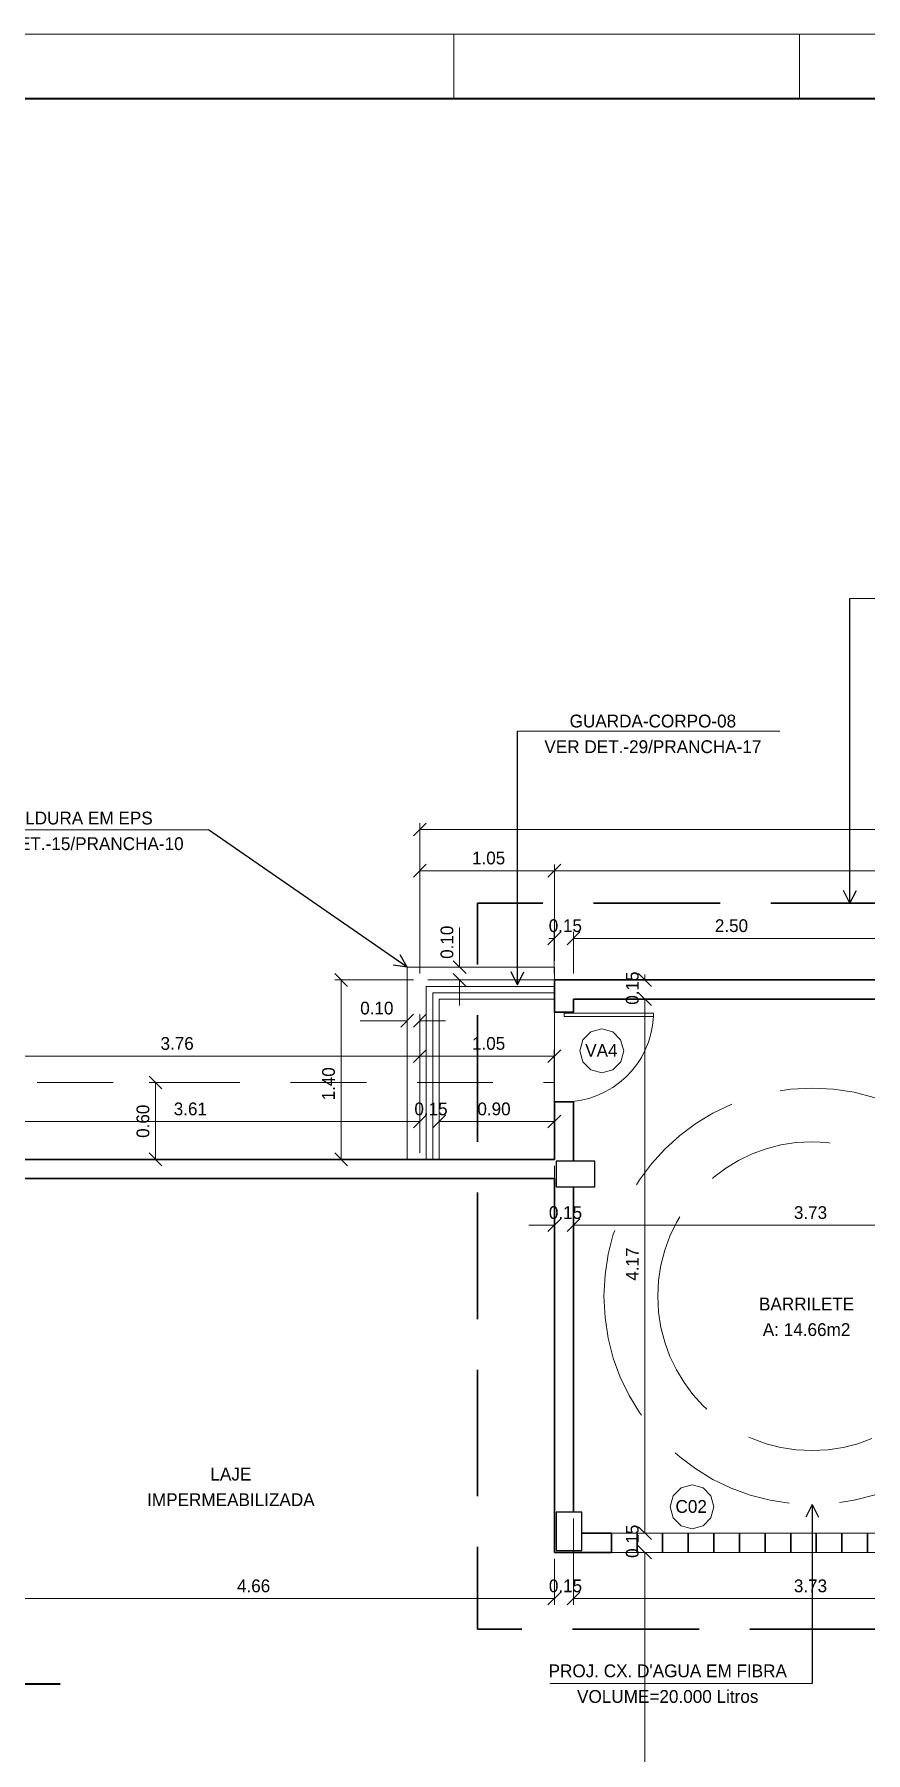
# Model space of a CAD drawing. Header units: metres. Extents: x 3.9 to 63.3, y 8 to 50.1.
# Drawn here: x 11.12 to 17.62, y 36.66 to 50.07 of the extents above; entities that cross this region are included whole.
import ezdxf
from ezdxf.enums import TextEntityAlignment as Align

# ---------------------------------------------------------------- set-up
doc = ezdxf.new("R2010")
doc.units = ezdxf.units.M
doc.header["$MEASUREMENT"] = 0
for name, pattern in [('DGN Style 2', [0.988287, 0.592972, -0.395315]), ('DGN Style 3', [1.383601, 0.988287, -0.395315]), ('DGN Style 4', [1.582247, 0.790629, -0.395315, 0.000988287, -0.395315])]:
    doc.linetypes.add(name, pattern=pattern)
doc.layers.get('Defpoints').update_dxf_attribs({"lineweight": 0})
for name, color, linetype, lineweight in [('$1$23B - Cotas Aux 2', 7, 'Continuous', 0), ('00-EDIFICACOES TÉRREO', 7, 'Continuous', 0), ('CORNIJAS_VAR NA PLANTA PTIPO 1', 7, 'Continuous', 0), ('Level 1', 7, 'Continuous', 0), ('Level 12', 7, 'Continuous', 0), ('Level 25-1', 7, 'Continuous', 0), ('Level 27-1', 7, 'Continuous', 0), ('Level 3', 7, 'Continuous', 0), ('Level 39', 7, 'Continuous', 0), ('Level 50', 7, 'Continuous', 0), ('Level 60-1', 7, 'Continuous', 0), ('Level 62-1', 7, 'Continuous', 0), ('Level 63', 7, 'Continuous', 0)]:
    doc.layers.add(name, color=color, linetype=linetype, lineweight=lineweight)
doc.layers.add('6', color=6, linetype='Continuous')
doc.styles.add('Style-INTL_ENGINEERING', font='INTL_ENGINEERING.shx')
doc.dimstyles.get("Standard").update_dxf_attribs({"dimtxt": 0.18, "dimasz": 0.18, "dimexe": 0.18, "dimexo": 0.0625, "dimgap": 0.09, "dimtad": 0, "dimtih": 1, "dimtoh": 1, "dimdec": 4, "dimzin": 1, "dimdsep": 46, "dimtxsty": 'Standard', "dimcen": 0, "dimadec": 0, "dimazin": 0, "dimtfac": 1, "dimtdec": 4, "dimtofl": 0, "dimtmove": 0, "dimatfit": 3, "dimfxl": 0, "dimtolj": 1, "dimtzin": 1, "dimarcsym": 0})

# ---------------------------------------------------------------- blocks, each defined once
blk = doc.blocks.new('*U85')
at = {"layer": '00-EDIFICACOES TÉRREO', "color": 4, "linetype": 'Continuous', "lineweight": 0, "flags": 128}
blk.add_lwpolyline([(0.00342, 0), (0.00294, 0.00172), (0.00172, 0.00296), (0, 0.00342), (-0.00171, 0.00296), (-0.00296, 0.00172), (-0.00341, 0), (-0.00294, -0.00171), (-0.00172, -0.00295), (-0.00001, -0.00341), (0.00173, -0.00294), (0.00295, -0.00171)], close=True, dxfattribs=at)
at = {"layer": '00-EDIFICACOES TÉRREO', "color": 4, "linetype": 'Continuous', "lineweight": 0, "style": 'Style-INTL_ENGINEERING'}
blk.add_text('C02', height=0.001999, rotation=359.9999, dxfattribs=at).set_placement((-0.00259, -0.00093))
blk = doc.blocks.new('*D464')
at = {"layer": 'Defpoints', "color": 2, "linetype": 'Continuous', "lineweight": 0}
for p, q in [((10.475, 41.534), (10.574, 41.634)), ((10.525, 41.339), (10.525, 41.633)), ((10.525, 41.584), (14.135, 41.584)), ((14.184, 41.634), (14.085, 41.534)), ((14.135, 41.339), (14.135, 41.633))]:
    blk.add_line(p, q, dxfattribs=at)
at = {"layer": 'Defpoints'}
for p in [(12.33, 41.584), (14.135, 41.584), (10.525, 41.289), (14.135, 41.289)]:
    blk.add_point(p, dxfattribs=at)
at = {"layer": 'Defpoints', "color": 2, "linetype": 'Continuous', "lineweight": 0, "style": 'Style-INTL_ENGINEERING'}
blk.add_text('3.61', height=0.0995, dxfattribs=at).set_placement((12.213, 41.683), align=Align.MIDDLE_LEFT)
blk = doc.blocks.new('_Oblique')
at = {"color": 0, "linetype": 'ByBlock', "lineweight": -2}
blk.add_line((0.5, 0.5), (-0.5, -0.5), dxfattribs=at)
blk = doc.blocks.new('*D465')
at = {"layer": 'Defpoints', "color": 2, "linetype": 'Continuous', "lineweight": 0}
for p, q in [((14.184, 41.634), (14.085, 41.534)), ((14.092, 41.584), (14.135, 41.584)), ((14.135, 41.339), (14.135, 41.633)), ((14.235, 41.534), (14.334, 41.634)), ((14.285, 41.339), (14.285, 41.633)), ((14.484, 41.584), (14.285, 41.584))]:
    blk.add_line(p, q, dxfattribs=at)
at = {"layer": 'Defpoints'}
for p in [(14.21, 41.584), (14.285, 41.584), (14.135, 41.289), (14.285, 41.289)]:
    blk.add_point(p, dxfattribs=at)
at = {"layer": 'Defpoints', "color": 2, "linetype": 'Continuous', "lineweight": 0, "style": 'Style-INTL_ENGINEERING'}
blk.add_text('0.15', height=0.0995, dxfattribs=at).set_placement((14.092, 41.683), align=Align.MIDDLE_LEFT)
blk = doc.blocks.new('*D466')
at = {"layer": 'Defpoints', "color": 2, "linetype": 'Continuous', "lineweight": 0}
for p, q in [((14.235, 41.534), (14.334, 41.634)), ((14.285, 41.339), (14.285, 41.633)), ((14.285, 41.584), (15.184, 41.584)), ((15.234, 41.634), (15.135, 41.534)), ((15.184, 41.339), (15.184, 41.633))]:
    blk.add_line(p, q, dxfattribs=at)
at = {"layer": 'Defpoints'}
for p in [(14.734, 41.584), (15.184, 41.584), (14.285, 41.289), (15.184, 41.289)]:
    blk.add_point(p, dxfattribs=at)
at = {"layer": 'Defpoints', "color": 2, "linetype": 'Continuous', "lineweight": 0, "style": 'Style-INTL_ENGINEERING'}
blk.add_text('0.90', height=0.0995, dxfattribs=at).set_placement((14.584, 41.683), align=Align.MIDDLE_LEFT)
blk = doc.blocks.new('*D467')
at = {"layer": 'Defpoints', "color": 2, "linetype": 'Continuous', "lineweight": 0}
for p, q in [((13.471, 42.739), (13.57, 42.639)), ((14.085, 42.689), (13.471, 42.689)), ((13.52, 42.689), (13.52, 41.289)), ((13.57, 41.239), (13.471, 41.339)), ((13.985, 41.289), (13.471, 41.289))]:
    blk.add_line(p, q, dxfattribs=at)
at = {"layer": 'Defpoints'}
for p in [(14.135, 42.689), (13.52, 41.867), (13.52, 41.289), (14.035, 41.289)]:
    blk.add_point(p, dxfattribs=at)
at = {"layer": 'Defpoints', "color": 2, "linetype": 'Continuous', "lineweight": 0, "style": 'Style-INTL_ENGINEERING'}
blk.add_text('1.40', height=0.0995, rotation=90, dxfattribs=at).set_placement((13.421, 41.749), align=Align.MIDDLE_LEFT)
blk = doc.blocks.new('*D468')
at = {"layer": 'Defpoints', "color": 2, "linetype": 'Continuous', "lineweight": 0}
for p, q in [((14.084, 42.421), (13.985, 42.321)), ((14.035, 42.089), (14.035, 42.421)), ((14.085, 42.321), (14.184, 42.421)), ((14.135, 42.324), (14.135, 42.421)), ((13.669, 42.371), (14.035, 42.371)), ((14.334, 42.371), (14.135, 42.371))]:
    blk.add_line(p, q, dxfattribs=at)
at = {"layer": 'Defpoints'}
for p in [(13.791, 42.371), (14.035, 42.371), (14.135, 42.275), (14.035, 42.039)]:
    blk.add_point(p, dxfattribs=at)
at = {"layer": 'Defpoints', "color": 2, "linetype": 'Continuous', "lineweight": 0, "style": 'Style-INTL_ENGINEERING'}
blk.add_text('0.10', height=0.0995, dxfattribs=at).set_placement((13.669, 42.47), align=Align.MIDDLE_LEFT)
blk = doc.blocks.new('*D469')
at = {"layer": 'Defpoints', "color": 2, "linetype": 'Continuous', "lineweight": 0}
for p, q in [((12.021, 41.939), (12.121, 41.839)), ((12.43, 41.889), (12.022, 41.889)), ((12.071, 41.289), (12.071, 41.889)), ((12.071, 41.457), (12.071, 41.289)), ((12.121, 41.239), (12.021, 41.339)), ((12.161, 41.289), (12.022, 41.289))]:
    blk.add_line(p, q, dxfattribs=at)
at = {"layer": 'Defpoints'}
for p in [(12.48, 41.889), (12.071, 41.61), (12.071, 41.289), (12.21, 41.289)]:
    blk.add_point(p, dxfattribs=at)
at = {"layer": 'Defpoints', "color": 2, "linetype": 'Continuous', "lineweight": 0, "style": 'Style-INTL_ENGINEERING'}
blk.add_text('0.60', height=0.0995, rotation=90, dxfattribs=at).set_placement((11.972, 41.457), align=Align.MIDDLE_LEFT)
blk = doc.blocks.new('*D471')
at = {"layer": 'Defpoints', "color": 2, "linetype": 'Continuous', "lineweight": 0}
for p, q in [((14.085, 42.045), (14.184, 42.145)), ((14.135, 42.039), (14.135, 42.144)), ((15.234, 42.145), (15.135, 42.045)), ((15.184, 41.339), (15.184, 42.144)), ((14.135, 42.095), (15.184, 42.095))]:
    blk.add_line(p, q, dxfattribs=at)
at = {"layer": 'Defpoints'}
for p in [(14.135, 41.989), (14.659, 42.095), (15.184, 42.095), (15.184, 41.289)]:
    blk.add_point(p, dxfattribs=at)
at = {"layer": 'Defpoints', "color": 2, "linetype": 'Continuous', "lineweight": 0, "style": 'Style-INTL_ENGINEERING'}
blk.add_text('1.05', height=0.0995, dxfattribs=at).set_placement((14.542, 42.194), align=Align.MIDDLE_LEFT)
blk = doc.blocks.new('*D470')
at = {"layer": 'Defpoints', "color": 2, "linetype": 'Continuous', "lineweight": 0}
for p, q in [((10.325, 42.045), (10.424, 42.145)), ((10.375, 41.339), (10.375, 42.144)), ((14.184, 42.145), (14.085, 42.045)), ((14.135, 42.039), (14.135, 42.144)), ((10.375, 42.095), (14.135, 42.095))]:
    blk.add_line(p, q, dxfattribs=at)
at = {"layer": 'Defpoints'}
for p in [(12.255, 42.095), (14.135, 42.095), (14.135, 41.989), (10.375, 41.289)]:
    blk.add_point(p, dxfattribs=at)
at = {"layer": 'Defpoints', "color": 2, "linetype": 'Continuous', "lineweight": 0, "style": 'Style-INTL_ENGINEERING'}
blk.add_text('3.76', height=0.0995, dxfattribs=at).set_placement((12.11, 42.194), align=Align.MIDDLE_LEFT)
blk = doc.blocks.new('*D473')
at = {"layer": 'Defpoints', "color": 2, "linetype": 'Continuous', "lineweight": 0}
for p, q in [((15.384, 42.539), (15.942, 42.539)), ((15.842, 42.589), (15.942, 42.489)), ((15.892, 42.539), (15.892, 38.372)), ((15.679, 38.372), (15.942, 38.372)), ((15.942, 38.322), (15.842, 38.421))]:
    blk.add_line(p, q, dxfattribs=at)
at = {"layer": 'Defpoints'}
for p in [(15.335, 42.539), (15.892, 40.455), (15.63, 38.372), (15.892, 38.372)]:
    blk.add_point(p, dxfattribs=at)
at = {"layer": 'Defpoints', "color": 2, "linetype": 'Continuous', "lineweight": 0, "style": 'Style-INTL_ENGINEERING'}
blk.add_text('4.17', height=0.0995, rotation=90, dxfattribs=at).set_placement((15.793, 40.342), align=Align.MIDDLE_LEFT)
blk = doc.blocks.new('*D474')
at = {"layer": 'Defpoints', "color": 2, "linetype": 'Continuous', "lineweight": 0}
for p, q in [((15.679, 38.372), (15.942, 38.372)), ((15.942, 38.322), (15.842, 38.421)), ((15.892, 38.415), (15.892, 38.372)), ((15.679, 38.222), (15.942, 38.222)), ((15.842, 38.271), (15.942, 38.172)), ((15.892, 38.022), (15.892, 38.222))]:
    blk.add_line(p, q, dxfattribs=at)
at = {"layer": 'Defpoints'}
for p in [(15.63, 38.372), (15.63, 38.222), (15.892, 38.297), (15.892, 38.222)]:
    blk.add_point(p, dxfattribs=at)
at = {"layer": 'Defpoints', "color": 2, "linetype": 'Continuous', "lineweight": 0, "style": 'Style-INTL_ENGINEERING'}
blk.add_text('0.15', height=0.0995, rotation=90, dxfattribs=at).set_placement((15.793, 38.179), align=Align.MIDDLE_LEFT)
blk = doc.blocks.new('*D475')
at = {"layer": 'Defpoints', "color": 2, "linetype": 'Continuous', "lineweight": 0}
for p, q in [((15.679, 38.222), (15.942, 38.222)), ((15.842, 38.271), (15.942, 38.172)), ((15.892, 38.222), (15.892, 34.729)), ((15.942, 34.679), (15.842, 34.779)), ((16.255, 34.729), (15.843, 34.729))]:
    blk.add_line(p, q, dxfattribs=at)
at = {"layer": 'Defpoints'}
for p in [(15.63, 38.222), (15.892, 36.475), (15.892, 34.729), (16.305, 34.729)]:
    blk.add_point(p, dxfattribs=at)
at = {"layer": 'Defpoints', "color": 2, "linetype": 'Continuous', "lineweight": 0, "style": 'Style-INTL_ENGINEERING'}
blk.add_text('3.49', height=0.0995, rotation=90, dxfattribs=at).set_placement((15.793, 36.333), align=Align.MIDDLE_LEFT)
blk = doc.blocks.new('*D472')
at = {"layer": 'Defpoints', "color": 2, "linetype": 'Continuous', "lineweight": 0}
for p, q in [((15.234, 42.689), (15.942, 42.689)), ((15.942, 42.639), (15.842, 42.739)), ((15.892, 42.732), (15.892, 42.689)), ((15.384, 42.539), (15.942, 42.539)), ((15.842, 42.589), (15.942, 42.489)), ((15.892, 42.34), (15.892, 42.539))]:
    blk.add_line(p, q, dxfattribs=at)
at = {"layer": 'Defpoints'}
for p in [(15.185, 42.689), (15.335, 42.539), (15.892, 42.614), (15.892, 42.539)]:
    blk.add_point(p, dxfattribs=at)
at = {"layer": 'Defpoints', "color": 2, "linetype": 'Continuous', "lineweight": 0, "style": 'Style-INTL_ENGINEERING'}
blk.add_text('0.15', height=0.0995, rotation=90, dxfattribs=at).set_placement((15.793, 42.496), align=Align.MIDDLE_LEFT)
blk = doc.blocks.new('*D495')
at = {"layer": 'Defpoints', "color": 2, "linetype": 'Continuous', "lineweight": 0}
for p, q in [((15.335, 41.025), (15.335, 40.725)), ((15.285, 40.725), (15.384, 40.825)), ((19.06, 40.775), (15.335, 40.775)), ((19.109, 40.825), (19.01, 40.725)), ((19.06, 40.171), (19.06, 40.824))]:
    blk.add_line(p, q, dxfattribs=at)
at = {"layer": 'Defpoints'}
for p in [(15.335, 41.075), (15.335, 40.775), (17.197, 40.775), (19.06, 40.122)]:
    blk.add_point(p, dxfattribs=at)
at = {"layer": 'Defpoints', "color": 2, "linetype": 'Continuous', "lineweight": 0, "style": 'Style-INTL_ENGINEERING'}
blk.add_text('3.73', height=0.0995, dxfattribs=at).set_placement((17.055, 40.874), align=Align.MIDDLE_LEFT)
blk = doc.blocks.new('*D496')
at = {"layer": 'Defpoints', "color": 2, "linetype": 'Continuous', "lineweight": 0}
for p, q in [((15.185, 41.24), (15.185, 40.725)), ((15.335, 41.025), (15.335, 40.725)), ((14.985, 40.775), (15.185, 40.775)), ((15.234, 40.825), (15.135, 40.725)), ((15.285, 40.725), (15.384, 40.825)), ((15.377, 40.775), (15.335, 40.775))]:
    blk.add_line(p, q, dxfattribs=at)
at = {"layer": 'Defpoints'}
for p in [(15.185, 41.289), (15.335, 41.075), (15.185, 40.775), (15.26, 40.775)]:
    blk.add_point(p, dxfattribs=at)
at = {"layer": 'Defpoints', "color": 2, "linetype": 'Continuous', "lineweight": 0, "style": 'Style-INTL_ENGINEERING'}
blk.add_text('0.15', height=0.0995, dxfattribs=at).set_placement((15.142, 40.874), align=Align.MIDDLE_LEFT)
blk = doc.blocks.new('*D499')
at = {"layer": 'Defpoints', "color": 2, "linetype": 'Continuous', "lineweight": 0}
for p, q in [((15.285, 42.964), (15.384, 43.064)), ((15.334, 42.739), (15.334, 43.064)), ((17.884, 43.064), (17.785, 42.964)), ((17.835, 42.739), (17.835, 43.064)), ((15.334, 43.014), (17.835, 43.014))]:
    blk.add_line(p, q, dxfattribs=at)
at = {"layer": 'Defpoints'}
for p in [(16.584, 43.014), (17.835, 43.014), (15.334, 42.689), (17.835, 42.689)]:
    blk.add_point(p, dxfattribs=at)
at = {"layer": 'Defpoints', "color": 2, "linetype": 'Continuous', "lineweight": 0, "style": 'Style-INTL_ENGINEERING'}
blk.add_text('2.50', height=0.0995, dxfattribs=at).set_placement((16.438, 43.113), align=Align.MIDDLE_LEFT)
blk = doc.blocks.new('*D498')
at = {"layer": 'Defpoints', "color": 2, "linetype": 'Continuous', "lineweight": 0}
for p, q in [((15.234, 43.064), (15.135, 42.964)), ((15.184, 42.739), (15.184, 43.064)), ((15.285, 42.964), (15.384, 43.064)), ((15.334, 42.739), (15.334, 43.064)), ((15.141, 43.014), (15.184, 43.014)), ((15.534, 43.014), (15.334, 43.014))]:
    blk.add_line(p, q, dxfattribs=at)
at = {"layer": 'Defpoints'}
for p in [(15.259, 43.014), (15.334, 43.014), (15.184, 42.689), (15.334, 42.689)]:
    blk.add_point(p, dxfattribs=at)
at = {"layer": 'Defpoints', "color": 2, "linetype": 'Continuous', "lineweight": 0, "style": 'Style-INTL_ENGINEERING'}
blk.add_text('0.15', height=0.0995, dxfattribs=at).set_placement((15.141, 43.113), align=Align.MIDDLE_LEFT)
blk = doc.blocks.new('*D504')
at = {"layer": 'Defpoints', "color": 2, "linetype": 'Continuous', "lineweight": 0}
for p, q in [((15.135, 43.492), (15.234, 43.592)), ((15.185, 42.839), (15.185, 43.591)), ((23.014, 43.592), (22.915, 43.492)), ((22.965, 42.739), (22.965, 43.591)), ((15.185, 43.542), (22.965, 43.542))]:
    blk.add_line(p, q, dxfattribs=at)
at = {"layer": 'Defpoints'}
for p in [(19.075, 43.542), (22.965, 43.542), (15.185, 42.789), (22.965, 42.689)]:
    blk.add_point(p, dxfattribs=at)
at = {"layer": 'Defpoints', "color": 2, "linetype": 'Continuous', "lineweight": 0, "style": 'Style-INTL_ENGINEERING'}
blk.add_text('7.78', height=0.0995, dxfattribs=at).set_placement((18.933, 43.641), align=Align.MIDDLE_LEFT)
blk = doc.blocks.new('*D503')
at = {"layer": 'Defpoints', "color": 2, "linetype": 'Continuous', "lineweight": 0}
for p, q in [((14.085, 43.492), (14.184, 43.592)), ((14.135, 42.739), (14.135, 43.591)), ((15.234, 43.592), (15.135, 43.492)), ((15.185, 42.839), (15.185, 43.591)), ((14.135, 43.542), (15.185, 43.542))]:
    blk.add_line(p, q, dxfattribs=at)
at = {"layer": 'Defpoints'}
for p in [(14.66, 43.542), (15.185, 43.542), (15.185, 42.789), (14.135, 42.689)]:
    blk.add_point(p, dxfattribs=at)
at = {"layer": 'Defpoints', "color": 2, "linetype": 'Continuous', "lineweight": 0, "style": 'Style-INTL_ENGINEERING'}
blk.add_text('1.05', height=0.0995, dxfattribs=at).set_placement((14.542, 43.641), align=Align.MIDDLE_LEFT)
blk = doc.blocks.new('*D506')
at = {"layer": 'Defpoints', "color": 2, "linetype": 'Continuous', "lineweight": 0}
for p, q in [((14.085, 43.814), (14.184, 43.914)), ((14.135, 42.739), (14.135, 43.913)), ((27.274, 43.864), (14.135, 43.864)), ((27.324, 43.914), (27.224, 43.814)), ((27.274, 43.489), (27.274, 43.913))]:
    blk.add_line(p, q, dxfattribs=at)
at = {"layer": 'Defpoints'}
for p in [(14.135, 43.864), (20.704, 43.864), (27.274, 43.439), (14.135, 42.689)]:
    blk.add_point(p, dxfattribs=at)
at = {"layer": 'Defpoints', "color": 2, "linetype": 'Continuous', "lineweight": 0, "style": 'Style-INTL_ENGINEERING'}
blk.add_text('13.14', height=0.0995, dxfattribs=at).set_placement((20.574, 43.963), align=Align.MIDDLE_LEFT)
blk = doc.blocks.new('*D568')
at = {"layer": 'Defpoints', "color": 2, "linetype": 'Continuous', "lineweight": 0}
for p, q in [((15.335, 38.487), (15.335, 37.812)), ((19.06, 38.322), (19.06, 37.812)), ((15.285, 37.812), (15.384, 37.911)), ((19.06, 37.862), (15.335, 37.862)), ((19.109, 37.911), (19.01, 37.812))]:
    blk.add_line(p, q, dxfattribs=at)
at = {"layer": 'Defpoints'}
for p in [(15.335, 38.537), (19.06, 38.372), (15.335, 37.862), (17.197, 37.862)]:
    blk.add_point(p, dxfattribs=at)
at = {"layer": 'Defpoints', "color": 2, "linetype": 'Continuous', "lineweight": 0, "style": 'Style-INTL_ENGINEERING'}
blk.add_text('3.73', height=0.0995, dxfattribs=at).set_placement((17.055, 37.961), align=Align.MIDDLE_LEFT)
blk = doc.blocks.new('*D569')
at = {"layer": 'Defpoints', "color": 2, "linetype": 'Continuous', "lineweight": 0}
for p, q in [((15.335, 38.487), (15.335, 37.812)), ((15.185, 38.172), (15.185, 37.812)), ((14.985, 37.862), (15.185, 37.862)), ((15.234, 37.911), (15.135, 37.812)), ((15.285, 37.812), (15.384, 37.911)), ((15.377, 37.862), (15.335, 37.862))]:
    blk.add_line(p, q, dxfattribs=at)
at = {"layer": 'Defpoints'}
for p in [(15.335, 38.537), (15.185, 38.222), (15.185, 37.862), (15.26, 37.862)]:
    blk.add_point(p, dxfattribs=at)
at = {"layer": 'Defpoints', "color": 2, "linetype": 'Continuous', "lineweight": 0, "style": 'Style-INTL_ENGINEERING'}
blk.add_text('0.15', height=0.0995, dxfattribs=at).set_placement((15.142, 37.961), align=Align.MIDDLE_LEFT)
blk = doc.blocks.new('*D570')
at = {"layer": 'Defpoints', "color": 2, "linetype": 'Continuous', "lineweight": 0}
for p, q in [((15.185, 38.172), (15.185, 37.812)), ((10.475, 37.812), (10.574, 37.911)), ((10.525, 37.885), (10.525, 37.812)), ((15.185, 37.862), (10.525, 37.862)), ((15.234, 37.911), (15.135, 37.812))]:
    blk.add_line(p, q, dxfattribs=at)
at = {"layer": 'Defpoints'}
for p in [(15.185, 38.222), (10.525, 37.934), (10.525, 37.862), (12.855, 37.862)]:
    blk.add_point(p, dxfattribs=at)
at = {"layer": 'Defpoints', "color": 2, "linetype": 'Continuous', "lineweight": 0, "style": 'Style-INTL_ENGINEERING'}
blk.add_text('4.66', height=0.0995, dxfattribs=at).set_placement((12.707, 37.961), align=Align.MIDDLE_LEFT)
blk = doc.blocks.new('*D609')
at = {"layer": 'Defpoints', "color": 2, "linetype": 'Continuous', "lineweight": 0}
for p, q in [((14.445, 43.098), (14.445, 42.789)), ((14.495, 42.739), (14.395, 42.839)), ((14.745, 42.789), (14.396, 42.789)), ((14.395, 42.739), (14.495, 42.639)), ((14.745, 42.689), (14.396, 42.689)), ((14.445, 42.49), (14.445, 42.689))]:
    blk.add_line(p, q, dxfattribs=at)
at = {"layer": 'Defpoints'}
for p in [(14.445, 42.976), (14.795, 42.789), (14.445, 42.689), (14.795, 42.689)]:
    blk.add_point(p, dxfattribs=at)
at = {"layer": 'Defpoints', "color": 2, "linetype": 'Continuous', "lineweight": 0, "style": 'Style-INTL_ENGINEERING'}
blk.add_text('0.10', height=0.0995, rotation=90, dxfattribs=at).set_placement((14.346, 42.854), align=Align.MIDDLE_LEFT)
blk = doc.blocks.new('TerminatorOpen')
at = {"color": 0, "linetype": 'ByBlock', "lineweight": -2}
for q in [(-1, 0.5), (-1, 0), (-1, -0.5)]:
    blk.add_line((0, 0), q, dxfattribs=at)
blk = doc.blocks.new('*U619')
at = {"layer": 'Level 3', "color": 2, "linetype": 'DGN Style 4', "lineweight": 40}
blk.add_line((-18.914, -0.044), (-22.252, -0.045), dxfattribs=at)
blk = doc.blocks.new('*U654')
at = {"layer": '00-EDIFICACOES TÉRREO', "color": 4, "linetype": 'Continuous', "lineweight": 0, "flags": 128}
blk.add_lwpolyline([(0.00342, 0), (0.00294, 0.00172), (0.00172, 0.00296), (0, 0.00342), (-0.00171, 0.00296), (-0.00296, 0.00172), (-0.00341, 0), (-0.00294, -0.00171), (-0.00172, -0.00295), (-0.00001, -0.00341), (0.00173, -0.00294), (0.00295, -0.00171)], close=True, dxfattribs=at)
at = {"layer": '00-EDIFICACOES TÉRREO', "color": 4, "linetype": 'Continuous', "lineweight": 0, "style": 'Style-INTL_ENGINEERING'}
blk.add_text('VA4', height=0.001999, rotation=359.9999, dxfattribs=at).set_placement((-0.00259, -0.00093))
blk = doc.blocks.new('*U682')
at = {"layer": 'Level 25-1', "color": 7, "linetype": 'Continuous', "lineweight": 30}
for p, q in [((-1.1, 0.075), (-1.1, -0.075)), ((-0.9, 0.075), (-0.9, -0.075)), ((-0.7, 0.075), (-0.7, -0.075)), ((-0.5, 0.075), (-0.5, -0.075)), ((-0.3, 0.075), (-0.3, -0.075)), ((-0.1, 0.075), (-0.1, -0.075)), ((0.1, 0.075), (0.1, -0.075)), ((0.3, 0.075), (0.3, -0.075)), ((0.5, 0.075), (0.5, -0.075)), ((0.7, 0.075), (0.7, -0.075)), ((0.9, 0.075), (0.9, -0.075))]:
    blk.add_line(p, q, dxfattribs=at)
at = {"layer": 'Level 25-1', "color": 7, "linetype": 'Continuous', "lineweight": 13, "flags": 128}
blk.add_lwpolyline([(-1.1, 0.075), (1.1, 0.075), (1.1, -0.075), (-1.1, -0.075)], close=True, dxfattribs=at)
blk = doc.blocks.new('*U681')
at = {"layer": 'Level 25-1', "color": 7, "linetype": 'Continuous', "lineweight": 30}
blk.add_line((1.1, -0.075), (1.1, 0.075), dxfattribs=at)
blk.add_blockref('*U682', (0, 0), dxfattribs=at)
blk = doc.blocks.new('*U683')
at = {"layer": 'Defpoints', "color": 91, "linetype": 'DGN Style 3', "lineweight": 13}
for radius in [1.625, 1.205]:
    blk.add_circle((0, 0), radius, dxfattribs=at)
blk = doc.blocks.new('*U684')
at = {"layer": 'CORNIJAS_VAR NA PLANTA PTIPO 1', "color": 7, "linetype": 'DGN Style 3', "lineweight": 13, "flags": 128}
blk.add_lwpolyline([(-15.315, 4.89), (-16.365, 4.89), (-16.365, 3.49)], dxfattribs=at)
at = {"layer": 'CORNIJAS_VAR NA PLANTA PTIPO 1', "color": 7, "linetype": 'Continuous', "lineweight": 13, "flags": 128}
blk.add_lwpolyline([(-15.315, 4.74), (-16.215, 4.74), (-16.215, 3.49)], dxfattribs=at)
blk.add_lwpolyline([(-15.315, 4.74), (-16.215, 4.74), (-16.215, 3.49)], dxfattribs=at)
at = {"layer": 'Level 50', "color": 190, "linetype": 'Continuous', "lineweight": 13, "flags": 128}
for points in [[(-15.315, 4.84), (-16.315, 4.84), (-16.315, 3.49)], [(-15.315, 4.84), (-16.315, 4.84), (-16.315, 3.49)], [(-15.315, 4.79), (-16.265, 4.79), (-16.265, 3.49)], [(-15.315, 4.79), (-16.265, 4.79), (-16.265, 3.49)]]:
    blk.add_lwpolyline(points, dxfattribs=at)
at = {"layer": 'Level 60-1', "color": 7, "linetype": 'Continuous', "lineweight": 13, "flags": 128}
blk.add_lwpolyline([(-16.465, 3.49), (-16.465, 4.99), (-15.315, 4.99), (-15.315, 4.89)], dxfattribs=at)
at = {"layer": 'Level 62-1', "color": 7, "linetype": 'Continuous', "lineweight": 13, "flags": 128}
blk.add_lwpolyline([(-16.465, 3.49), (-16.465, 4.99), (-15.315, 4.99), (-15.315, 4.89)], dxfattribs=at)

msp = doc.modelspace()

# ---------------------------------------------------------------- linework, layer by layer
at = {"layer": '$1$23B - Cotas Aux 2', "color": 7, "linetype": 'Continuous', "lineweight": 13}
for p, q in [((15.26, 42.429), (15.26, 42.404)), ((15.96, 42.429), (15.26, 42.429)), ((15.26, 42.404), (15.96, 42.404)), ((15.96, 42.404), (15.96, 42.429))]:
    msp.add_line(p, q, dxfattribs=at)
msp.add_ellipse((15.259, 42.434), major_axis=(0.7, 0), ratio=0.993606, start_param=4.712386, end_param=6.239419, dxfattribs=at)
at = {"layer": '6', "linetype": 'Continuous'}
for points in [[(15.2, 41.075), (15.5, 41.075), (15.5, 41.275), (15.2, 41.275), (15.2, 41.075)], [(15.2, 38.237), (15.4, 38.237), (15.4, 38.537), (15.2, 38.537), (15.2, 38.237)]]:
    msp.add_lwpolyline(points, dxfattribs=at)
at = {"layer": 'Level 1', "color": 20, "linetype": 'Continuous', "lineweight": 13}
msp.add_line((15.185, 42.439), (15.185, 41.739), dxfattribs=at)
at = {"layer": 'Level 12', "color": 2, "linetype": 'Continuous', "lineweight": 13}
for p, q in [((19.541, 45.665), (17.493, 45.665)), ((16.944, 44.632), (14.896, 44.632)), ((10.436, 43.862), (12.484, 43.862)), ((17.197, 37.2), (15.149, 37.2))]:
    msp.add_line(p, q, dxfattribs=at)
at = {"layer": 'Level 25-1', "color": 7, "linetype": 'Continuous', "lineweight": 30}
for p, q in [((15.185, 42.439), (15.335, 42.439)), ((15.185, 41.739), (15.335, 41.739)), ((15.63, 38.372), (15.4, 38.372)), ((15.185, 38.222), (15.63, 38.222))]:
    msp.add_line(p, q, dxfattribs=at)
at = {"layer": 'Level 27-1', "color": 7, "linetype": 'DGN Style 3', "lineweight": 30, "flags": 128}
msp.add_lwpolyline([(26.674, 47.325), (34.325, 47.325), (34.325, 42.622), (42.415, 42.622), (42.415, 43.289), (46.415, 43.289), (46.415, 37.622), (14.585, 37.622), (14.585, 43.289), (18.585, 43.289), (18.585, 42.622), (26.674, 42.622)], close=True, dxfattribs=at)
at = {"layer": 'Level 27-1', "color": 7, "linetype": 'DGN Style 2', "lineweight": 13, "flags": 128}
msp.add_lwpolyline([(16.305, 33.979), (9.775, 33.979), (9.775, 41.889), (15.185, 41.889)], dxfattribs=at)
at = {"layer": 'Level 39', "color": 7, "linetype": 'Continuous', "lineweight": 30}
for p, q in [((15.185, 41.139), (15.185, 38.222)), ((15.335, 41.075), (15.335, 38.537))]:
    msp.add_line(p, q, dxfattribs=at)
at = {"layer": 'Level 39', "color": 7, "linetype": 'Continuous', "lineweight": 30, "flags": 128}
for points in [[(15.185, 42.439), (15.185, 42.689), (17.985, 42.689), (17.985, 42.022), (18.26, 42.022)], [(15.335, 42.439), (15.335, 42.539), (17.835, 42.539), (17.835, 41.872), (18.26, 41.872)], [(11.325, 34.579), (10.375, 34.579), (10.375, 41.289), (15.185, 41.289), (15.185, 41.739)], [(15.335, 41.275), (15.335, 41.739)], [(11.325, 34.729), (10.525, 34.729), (10.525, 41.139), (15.185, 41.139)]]:
    msp.add_lwpolyline(points, dxfattribs=at)
at = {"layer": 'Level 63', "color": 131, "linetype": 'Continuous', "lineweight": 0}
for p, q in [((14.399, 50.069), (14.399, 49.569)), ((17.099, 50.069), (17.099, 49.569))]:
    msp.add_line(p, q, dxfattribs=at)
at = {"layer": 'Level 63', "color": 131, "linetype": 'Continuous', "lineweight": 40}
msp.add_line((5.149, 49.569), (62.85, 49.569), dxfattribs=at)
at = {"layer": 'Level 63', "color": 131, "linetype": 'Continuous', "lineweight": 0, "flags": 128}
msp.add_lwpolyline([(63.349, 50.069), (3.899, 50.069), (3.899, 8.019), (63.349, 8.019)], close=True, dxfattribs=at)

# ---------------------------------------------------------------- block references
at = {"layer": '00-EDIFICACOES TÉRREO', "color": 4, "linetype": 'Continuous', "lineweight": 0, "xscale": 50.00000000487893, "yscale": 50.00000000487893, "zscale": 50.00000000487893, "rotation": 0.0008004141529982}
for name, p in [('*U654', (15.555, 42.136)), ('*U85', (16.26, 38.577))]:
    msp.add_blockref(name, p, dxfattribs=at)
at = {"layer": 'Defpoints', "color": 91, "linetype": 'DGN Style 3', "lineweight": 13, "extrusion": (0, 0, -1)}
msp.add_blockref('*U683', (-17.197, 40.221), dxfattribs=at)
at = {"layer": 'Level 25-1', "color": 7, "linetype": 'Continuous', "lineweight": 30}
msp.add_blockref('*U681', (16.73, 38.297), dxfattribs=at)
at = {"layer": 'Level 3', "color": 2, "linetype": 'Continuous', "lineweight": 30}
msp.add_blockref('*U619', (30.241, 37.237), dxfattribs=at)
at = {"layer": 'Level 62-1', "color": 7, "linetype": 'Continuous', "lineweight": 13}
msp.add_blockref('*U684', (30.5, 37.799), dxfattribs=at)

# ---------------------------------------------------------------- texts
at = {"layer": 'Level 12', "color": 2, "linetype": 'Continuous', "lineweight": 13, "char_height": 0.1, "attachment_point": 5, "line_spacing_factor": 1.200006, "style": 'Style-INTL_ENGINEERING'}
for s, insert in [('GUARDA-CORPO-08\\PVER DET.-29/PRANCHA-17\\P', (15.954, 44.609)), ('MOLDURA EM EPS\\PVER DET.-15/PRANCHA-10\\P', (11.443, 43.852)), ('BARRILETE\\PA: 14.66m2\\P', (17.154, 40.06)), ('LAJE\\PIMPERMEABILIZADA\\P', (12.659, 38.733)), ("PROJ. CX. D'AGUA EM FIBRA\\PVOLUME=20.000 Litros\\P", (16.07, 37.197))]:
    msp.add_mtext(s, dxfattribs=dict(at, insert=insert))

# ---------------------------------------------------------------- dimensions: what is measured, and where the dimension line sits
at = {"layer": 'Defpoints', "color": 2, "linetype": 'Continuous', "lineweight": 0}
for base, p1, p2, angle, picture, middle in [((14.135, 43.864), (27.274, 43.439), (14.135, 42.689), 180, '*D506', (20.704, 43.864)), ((15.892, 38.372), (15.335, 42.539), (15.63, 38.372), 270, '*D473', (15.892, 40.455)), ((15.3346, 40.7748), (19.0597, 40.1217), (15.3346, 41.0746), 180, '*D495', (17.1971, 40.7748)), ((15.3346, 37.8617), (19.0597, 38.3717), (15.3346, 38.5367), 180, '*D568', (17.1971, 37.8617)), ((10.525, 37.862), (15.185, 38.222), (10.525, 37.934), 180, '*D570', (12.855, 37.862)), ((15.892, 34.729), (15.63, 38.222), (16.305, 34.729), 270, '*D475', (15.892, 36.475))]:
    dim = msp.add_linear_dim(base=base, p1=p1, p2=p2, angle=angle, dimstyle='Standard', override={"dimtxt": 0.0995, "dimasz": 0.0995, "dimexe": 0.0495, "dimexo": 0.0495, "dimgap": 0.0495, "dimtad": 1, "dimtih": 0, "dimtoh": 0, "dimdec": 2, "dimzin": 3, "dimtxsty": 'Style-INTL_ENGINEERING', "dimblk": 'Oblique', "dimclre": 2, "dimtdec": 2, "dimatfit": 1, "dimtolj": 0, "dimtzin": 3, "dimlwe": 0}, dxfattribs=at)
    dim.commit()
    dim.dimension.update_dxf_attribs({"geometry": picture, "text_midpoint": middle})
for base, p1, p2, picture, middle in [((15.185, 43.542), (14.135, 42.689), (15.185, 42.789), '*D503', (14.66, 43.542)), ((22.965, 43.542), (15.185, 42.789), (22.965, 42.689), '*D504', (19.075, 43.542)), ((17.835, 43.014), (15.334, 42.689), (17.835, 42.689), '*D499', (16.584, 43.014)), ((14.135, 42.095), (10.375, 41.289), (14.135, 41.989), '*D470', (12.255, 42.095)), ((15.184, 42.095), (14.135, 41.989), (15.184, 41.289), '*D471', (14.659, 42.095)), ((14.135, 41.584), (10.525, 41.289), (14.135, 41.289), '*D464', (12.33, 41.584)), ((15.184, 41.584), (14.285, 41.289), (15.184, 41.289), '*D466', (14.734, 41.584))]:
    dim = msp.add_linear_dim(base=base, p1=p1, p2=p2, dimstyle='Standard', override={"dimtxt": 0.0995, "dimasz": 0.0995, "dimexe": 0.0495, "dimexo": 0.0495, "dimgap": 0.0495, "dimtad": 1, "dimtih": 0, "dimtoh": 0, "dimdec": 2, "dimzin": 3, "dimtxsty": 'Style-INTL_ENGINEERING', "dimblk": 'Oblique', "dimclre": 2, "dimtdec": 2, "dimatfit": 1, "dimfrac": 2, "dimtolj": 0, "dimtzin": 3, "dimlwe": 0}, dxfattribs=at)
    dim.commit()
    dim.dimension.update_dxf_attribs({"geometry": picture, "text_midpoint": middle})
for base, p1, p2, angle, override, picture, middle in [((14.445, 42.689), (14.795, 42.789), (14.795, 42.689), 270, {"dimtxt": 0.0995, "dimasz": 0.0995, "dimexe": 0.0495, "dimexo": 0.0495, "dimgap": 0.0495, "dimtad": 1, "dimtih": 0, "dimtoh": 0, "dimdec": 2, "dimzin": 3, "dimtxsty": 'Style-INTL_ENGINEERING', "dimblk": 'Oblique', "dimclre": 2, "dimtdec": 2, "dimatfit": 1, "dimfrac": 2, "dimtolj": 0, "dimtzin": 3, "dimlwe": 0}, '*D609', (14.445, 42.976)), ((13.52, 41.289), (14.135, 42.689), (14.035, 41.289), 270, {"dimtxt": 0.0995, "dimasz": 0.0995, "dimexe": 0.0495, "dimexo": 0.0495, "dimgap": 0.0495, "dimtad": 1, "dimtih": 0, "dimtoh": 0, "dimdec": 2, "dimzin": 3, "dimtxsty": 'Style-INTL_ENGINEERING', "dimblk": 'Oblique', "dimclre": 2, "dimtdec": 2, "dimatfit": 1, "dimtolj": 0, "dimtzin": 3, "dimlwe": 0}, '*D467', (13.52, 41.867)), ((15.892, 42.539), (15.185, 42.689), (15.335, 42.539), 270, {"dimtxt": 0.0995, "dimasz": 0.0995, "dimexe": 0.0495, "dimexo": 0.0495, "dimgap": 0.0495, "dimtad": 1, "dimtih": 0, "dimtoh": 0, "dimdec": 2, "dimzin": 3, "dimtxsty": 'Style-INTL_ENGINEERING', "dimblk": 'Oblique', "dimclre": 2, "dimtdec": 2, "dimatfit": 1, "dimtolj": 0, "dimtzin": 3, "dimlwe": 0}, '*D472', (15.892, 42.614)), ((14.035, 42.371), (14.135, 42.275), (14.035, 42.039), 180, {"dimtxt": 0.0995, "dimasz": 0.0995, "dimexe": 0.0495, "dimexo": 0.0495, "dimgap": 0.0495, "dimtad": 1, "dimtih": 0, "dimtoh": 0, "dimdec": 2, "dimzin": 3, "dimtxsty": 'Style-INTL_ENGINEERING', "dimblk": 'Oblique', "dimclre": 2, "dimtdec": 2, "dimatfit": 1, "dimfrac": 2, "dimtolj": 0, "dimtzin": 3, "dimlwe": 0}, '*D468', (13.791, 42.371)), ((12.071, 41.289), (12.48, 41.889), (12.21, 41.289), 270, {"dimtxt": 0.0995, "dimasz": 0.0995, "dimexe": 0.0495, "dimexo": 0.0495, "dimgap": 0.0495, "dimtad": 1, "dimtih": 0, "dimtoh": 0, "dimdec": 2, "dimzin": 3, "dimtxsty": 'Style-INTL_ENGINEERING', "dimblk": 'Oblique', "dimclre": 2, "dimtdec": 2, "dimatfit": 1, "dimfrac": 2, "dimtolj": 0, "dimtzin": 3, "dimlwe": 0}, '*D469', (12.071, 41.61)), ((15.185, 40.775), (15.335, 41.075), (15.185, 41.289), 180, {"dimtxt": 0.0995, "dimasz": 0.0995, "dimexe": 0.0495, "dimexo": 0.0495, "dimgap": 0.0495, "dimtad": 1, "dimtih": 0, "dimtoh": 0, "dimdec": 2, "dimzin": 3, "dimtxsty": 'Style-INTL_ENGINEERING', "dimblk": 'Oblique', "dimclre": 2, "dimtdec": 2, "dimatfit": 1, "dimtolj": 0, "dimtzin": 3, "dimlwe": 0}, '*D496', (15.26, 40.775)), ((15.185, 37.862), (15.335, 38.537), (15.185, 38.222), 180, {"dimtxt": 0.0995, "dimasz": 0.0995, "dimexe": 0.0495, "dimexo": 0.0495, "dimgap": 0.0495, "dimtad": 1, "dimtih": 0, "dimtoh": 0, "dimdec": 2, "dimzin": 3, "dimtxsty": 'Style-INTL_ENGINEERING', "dimblk": 'Oblique', "dimclre": 2, "dimtdec": 2, "dimatfit": 1, "dimtolj": 0, "dimtzin": 3, "dimlwe": 0}, '*D569', (15.26, 37.862)), ((15.892, 38.222), (15.63, 38.372), (15.63, 38.222), 270, {"dimtxt": 0.0995, "dimasz": 0.0995, "dimexe": 0.0495, "dimexo": 0.0495, "dimgap": 0.0495, "dimtad": 1, "dimtih": 0, "dimtoh": 0, "dimdec": 2, "dimzin": 3, "dimtxsty": 'Style-INTL_ENGINEERING', "dimblk": 'Oblique', "dimclre": 2, "dimtdec": 2, "dimatfit": 1, "dimtolj": 0, "dimtzin": 3, "dimlwe": 0}, '*D474', (15.892, 38.297))]:
    dim = msp.add_linear_dim(base=base, p1=p1, p2=p2, angle=angle, dimstyle='Standard', override=override, dxfattribs=at)
    dim.commit()
    dim.dimension.update_dxf_attribs({"geometry": picture, "text_midpoint": middle, "dimtype": 160})
for base, p1, p2, picture, middle in [((15.334, 43.014), (15.184, 42.689), (15.334, 42.689), '*D498', (15.259, 43.014)), ((14.285, 41.584), (14.135, 41.289), (14.285, 41.289), '*D465', (14.21, 41.584))]:
    dim = msp.add_linear_dim(base=base, p1=p1, p2=p2, dimstyle='Standard', override={"dimtxt": 0.0995, "dimasz": 0.0995, "dimexe": 0.0495, "dimexo": 0.0495, "dimgap": 0.0495, "dimtad": 1, "dimtih": 0, "dimtoh": 0, "dimdec": 2, "dimzin": 3, "dimtxsty": 'Style-INTL_ENGINEERING', "dimblk": 'Oblique', "dimclre": 2, "dimtdec": 2, "dimatfit": 1, "dimfrac": 2, "dimtolj": 0, "dimtzin": 3, "dimlwe": 0}, dxfattribs=at)
    dim.commit()
    dim.dimension.update_dxf_attribs({"geometry": picture, "text_midpoint": middle, "dimtype": 160})

# ---------------------------------------------------------------- leaders
at = {"layer": 'Level 12', "color": 2, "linetype": 'Continuous', "lineweight": 13}
for points in [[(17.493, 43.289), (17.493, 45.665)], [(14.896, 42.652), (14.896, 44.632)], [(14.035, 42.789), (12.484, 43.862)], [(17.197, 38.596), (17.197, 37.2)]]:
    msp.add_leader(points, dimstyle='Standard', override={"dimtxt": 0.0995, "dimasz": 0.0995, "dimgap": 0, "dimtad": 1, "dimtxsty": 'Style-INTL_ENGINEERING', "dimldrblk": 'TerminatorOpen'}, dxfattribs=at)

doc.saveas('drawing.dxf')
